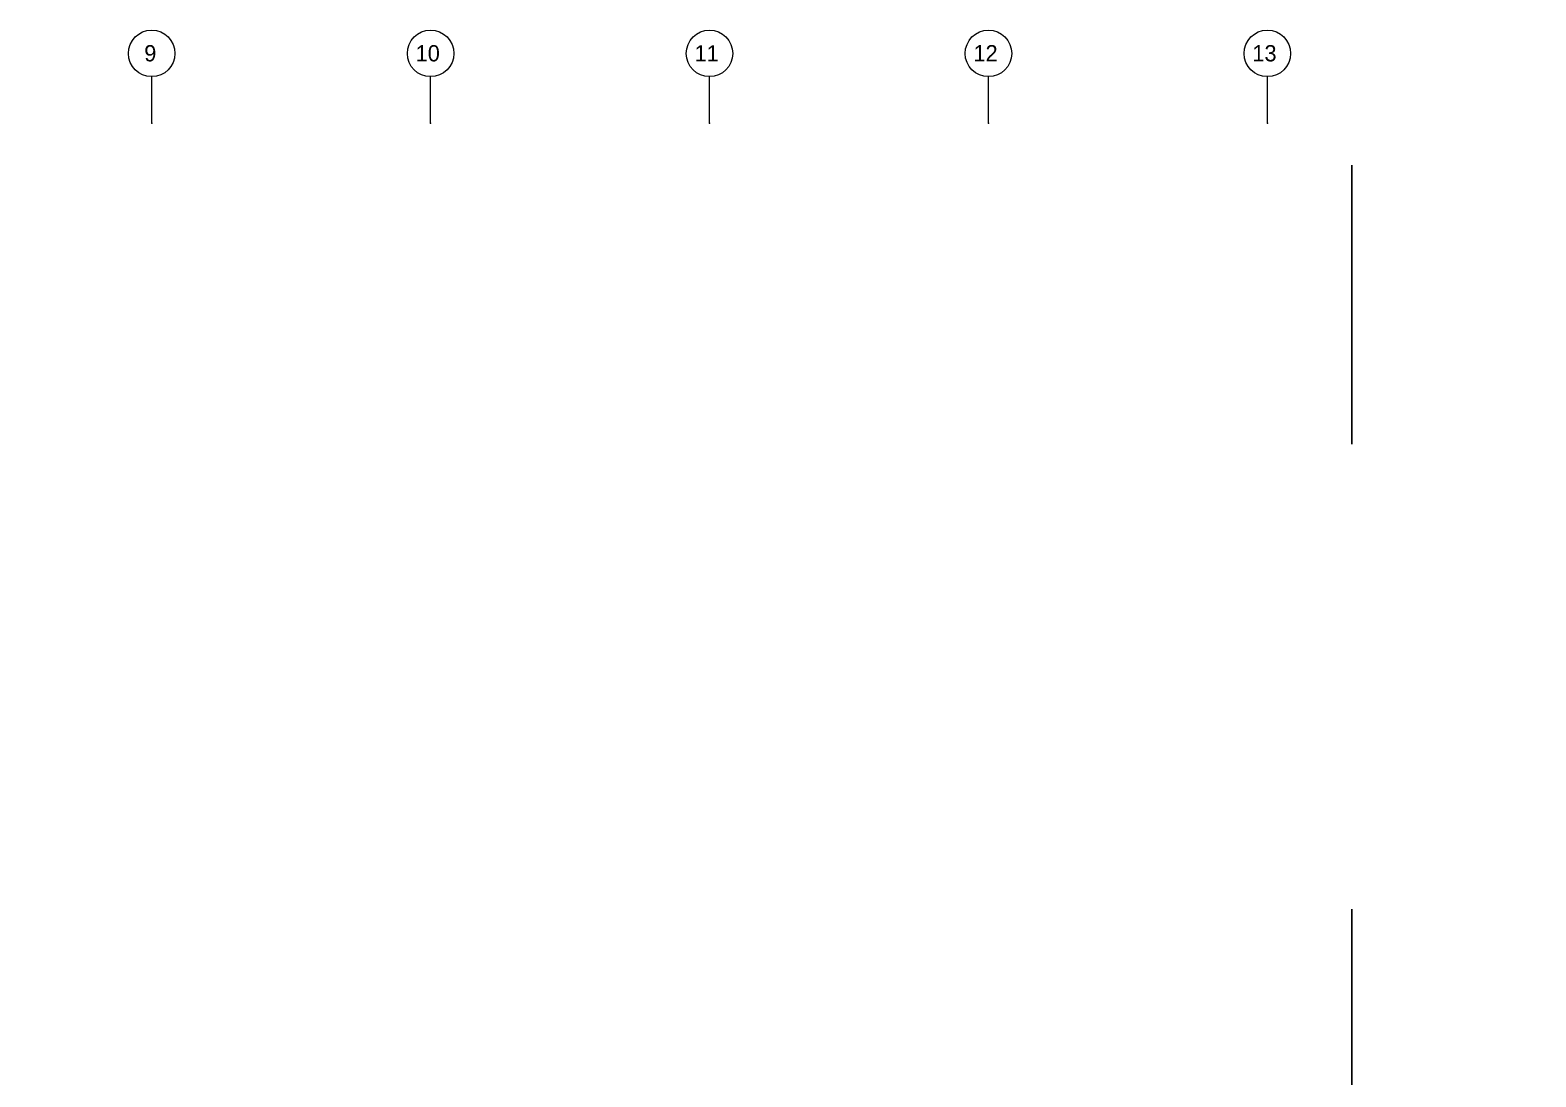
# Model space of a CAD drawing. Header units: metres. Extents: x -4.8 to 35.9, y -7 to 21.5.
# Drawn here: x 19.69 to 35.89, y 10.25 to 21.5 of the extents above; entities that cross this region are included whole.
import ezdxf

# ---------------------------------------------------------------- set-up
doc = ezdxf.new("R2010")
doc.units = ezdxf.units.M
doc.header["$MEASUREMENT"] = 0
doc.set_wipeout_variables(frame=1)
for name, pattern in [('Grenzlinie', [0.008, 0.003, -0.005]), ('Raster', [0.004, 0.002, -0.001, 0, -0.001]), ('Wipeout_Contour', [1, 0, -1])]:
    doc.linetypes.add(name, pattern=pattern)
for name, color, linetype in [('E_Schnitt E RB_1_0', 7, 'Continuous'), ('E_Schnitt E RB_1_000 Achsraster', 7, 'Continuous'), ('E_Schnitt E RB_1_Neubau_840 Baulinien', 7, 'Continuous')]:
    doc.layers.add(name, color=color, linetype=linetype)
doc.styles.add('ERSTELLTER_STIL_1', font='')
doc.styles.get('ERSTELLTER_STIL_1').set_extended_font_data('Eurostile')

msp = doc.modelspace()

# ---------------------------------------------------------------- wipeouts: each hides what was drawn before it
at = {"color": 254, "linetype": 'Wipeout_Contour', "lineweight": 0, "ltscale": 109.05175}
msp.add_wipeout([(-4.774, -6.95), (35.888, -6.95), (35.888, 21.5), (-4.774, 21.5)], dxfattribs=at).dxf.layer = 'E_Schnitt E RB_1_0'

# ---------------------------------------------------------------- next in the draw order: linework, layer by layer
at = {"layer": 'E_Schnitt E RB_1_000 Achsraster', "color": 5, "linetype": 'Raster', "lineweight": 0, "ltscale": 1000}
for p, q in [((21, 20.5), (21, 21)), ((24, 20.5), (24, 21)), ((27, 20.5), (27, 21)), ((30, 20.5), (30, 21)), ((33, 20.5), (33, 21))]:
    msp.add_line(p, q, dxfattribs=at)
at = {"layer": 'E_Schnitt E RB_1_000 Achsraster', "color": 5, "linetype": 'Continuous', "lineweight": 0, "ltscale": 1000}
for centre in [(21, 21.25), (24, 21.25), (27, 21.25), (30, 21.25), (33, 21.25)]:
    msp.add_circle(centre, 0.25, dxfattribs=at)
at = {"layer": 'E_Schnitt E RB_1_000 Achsraster', "color": 5, "linetype": 'Raster', "lineweight": 0, "ltscale": 1000}
for p in [(21, 20.5), (21, 20.5), (24, 20.5), (24, 20.5), (27, 20.5), (27, 20.5), (30, 20.5), (30, 20.5), (33, 20.5), (33, 20.5)]:
    msp.add_point(p, dxfattribs=at)
at = {"layer": 'E_Schnitt E RB_1_Neubau_840 Baulinien', "color": 1, "linetype": 'Grenzlinie', "lineweight": 25, "ltscale": 1000, "true_color": 0xfb0106}
msp.add_line((33.908, -6.95), (33.908, 21.5), dxfattribs=at)

# ---------------------------------------------------------------- next in the draw order: texts
at = {"layer": 'E_Schnitt E RB_1_000 Achsraster', "color": 5, "linetype": 'Continuous', "lineweight": 0, "char_height": 0.175, "attachment_point": 1, "style": 'ERSTELLTER_STIL_1'}
for s, insert in [('\\A1;{\\pql;\\pt0;\\fEurostile|b0|i0|c0|p0;\\W1.000000;9}', (20.92, 21.339)), ('\\A1;{\\pql;\\pt0;\\fEurostile|b0|i0|c0|p0;\\W1.000000;10}', (23.839, 21.339)), ('\\A1;{\\pql;\\pt0;\\fEurostile|b0|i0|c0|p0;\\W1.000000;11}', (26.839, 21.338)), ('\\A1;{\\pql;\\pt0;\\fEurostile|b0|i0|c0|p0;\\W1.000000;12}', (29.839, 21.339)), ('\\A1;{\\pql;\\pt0;\\fEurostile|b0|i0|c0|p0;\\W1.000000;13}', (32.839, 21.339))]:
    msp.add_mtext(s, dxfattribs=dict(at, insert=insert))

doc.saveas('drawing.dxf')
